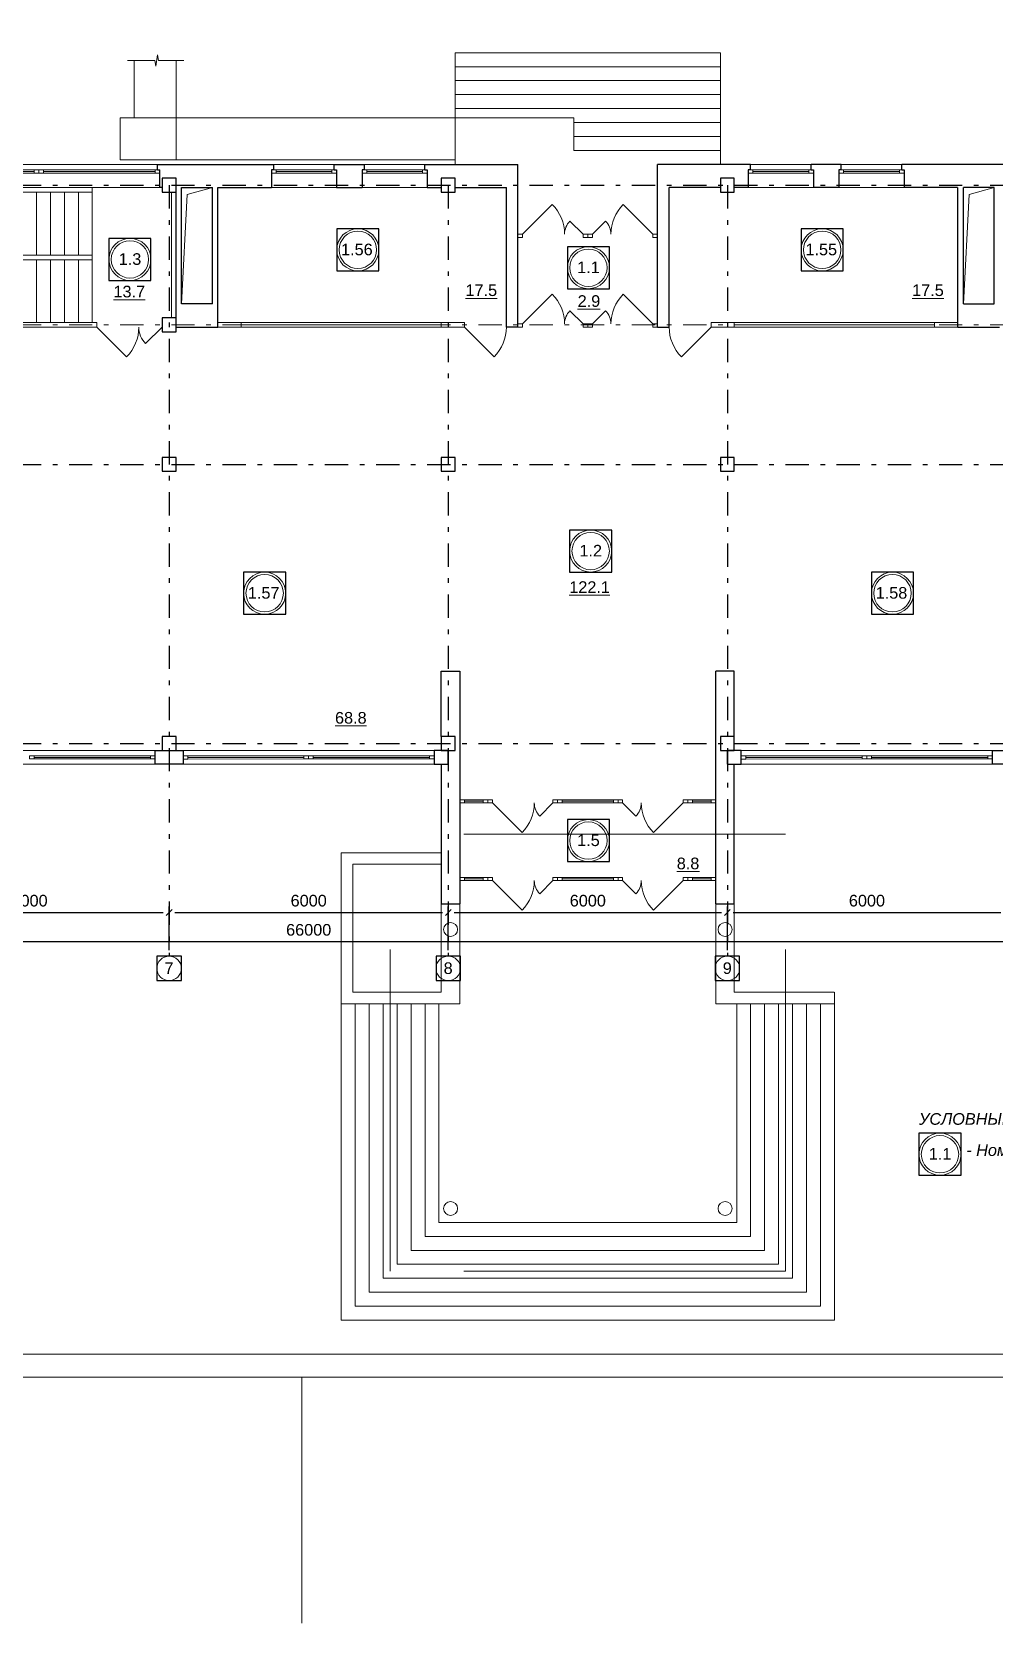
# Model space of a CAD drawing. Header units: metres. Extents: x -5 to 574, y -5 to 79.
# Drawn here: x 323.89 to 344.57, y -5.29 to 28.93 of the extents above; entities that cross this region are included whole.
import ezdxf
from ezdxf.enums import TextEntityAlignment as Align

# ---------------------------------------------------------------- set-up
doc = ezdxf.new("R2010")
doc.units = ezdxf.units.M
doc.header["$MEASUREMENT"] = 0
doc.linetypes.add('( Dashdot )', pattern=[1.001, 0.5, -0.25, 0.001, -0.25])
doc.linetypes.add('DGN Style 3', pattern=[9.681301, 6.915215, -2.766086])
doc.layers.get('DEFPOINTS').update_dxf_attribs({"lineweight": 0})
doc.layers.add('Level 50', color=7, linetype='Continuous', lineweight=0)
doc.layers.add('YOLO_TABLE', color=1, linetype='Continuous')
doc.styles.add('Arial', font='ariali.ttf')
doc.styles.add('Standard_0', font='arial.ttf')
doc.styles.add('Style-Arial', font='arial.ttf')
doc.dimstyles.get("Standard").update_dxf_attribs({"dimtxt": 0.00018, "dimasz": 0.00018, "dimexe": 0.0002, "dimexo": 0.0625, "dimgap": 9e-05, "dimtad": 0, "dimtih": 1, "dimtoh": 1, "dimdec": 4, "dimlfac": 1000, "dimzin": 0, "dimdsep": 46, "dimtxsty": 'Standard_0', "dimcen": 9e-05, "dimadec": 0, "dimazin": 0, "dimtfac": 1, "dimtdec": 4, "dimtofl": 0, "dimtmove": 0, "dimatfit": 0, "dimfxl": 0.01, "dimfxlon": 1, "dimtolj": 1, "dimtzin": 0, "dimarcsym": 0})

# ---------------------------------------------------------------- blocks, each defined once
blk = doc.blocks.new('*U29')
at = {"color": 7, "linetype": 'Continuous', "lineweight": 0}
blk.add_line((0, -34.987), (0, -29.7), dxfattribs=at)
at = {"color": 7, "linetype": 'Continuous', "lineweight": 0, "flags": 128}
blk.add_lwpolyline([(42.05, 29.7), (42.05, -29.7), (-42.05, -29.7), (-42.05, 29.7), (42.05, 29.7)], close=True, dxfattribs=at)
at = {"layer": 'Level 50', "color": 7, "linetype": 'Continuous', "lineweight": 13}
blk.add_line((41.55, -29.2), (-41.25, -29.2), dxfattribs=at)
blk = doc.blocks.new('_Oblique-1')
at = {"color": 0, "linetype": 'ByBlock', "lineweight": -2}
blk.add_line((0.5, 0.5), (-0.5, -0.5), dxfattribs=at)
blk = doc.blocks.new('*D254')
at = {"color": 0, "linetype": 'Continuous', "lineweight": -2, "transparency": 16777216}
for p, q in [((296.837, 9.181), (296.837, 9.491)), ((296.962, 9.366), (362.712, 9.366)), ((362.837, 9.181), (362.837, 9.491))]:
    blk.add_line(p, q, dxfattribs=at)
at = {"layer": 'DEFPOINTS', "color": 0, "linetype": 'Continuous', "lineweight": 0, "transparency": 16777216}
for p in [(362.837, 9.366), (296.837, 9.056), (362.837, 9.056)]:
    blk.add_point(p, dxfattribs=at)
at = {"color": 0, "linetype": 'Continuous', "lineweight": -2, "transparency": 16777216, "xscale": 0.125, "yscale": 0.125, "zscale": 0.125, "rotation": 180}
blk.add_blockref('_Oblique-1', (296.837, 9.366), dxfattribs=at)
at = {"color": 0, "linetype": 'Continuous', "lineweight": -2, "transparency": 16777216, "xscale": 0.125, "yscale": 0.125, "zscale": 0.125}
blk.add_blockref('_Oblique-1', (362.837, 9.366), dxfattribs=at)
at = {"color": 0, "linetype": 'Continuous', "lineweight": 0, "transparency": 16777216, "insert": (329.837, 9.619), "char_height": 0.25, "attachment_point": 5, "style": 'Style-Arial'}
blk.add_mtext('\\A1;66000', dxfattribs=at)
blk = doc.blocks.new('*D605')
at = {"color": 0, "linetype": 'Continuous', "lineweight": -2, "transparency": 16777216}
for p, q in [((320.837, 9.181), (320.837, 10.119)), ((320.962, 9.994), (326.712, 9.994)), ((326.837, 9.181), (326.837, 10.119))]:
    blk.add_line(p, q, dxfattribs=at)
at = {"layer": 'DEFPOINTS', "color": 0, "linetype": 'Continuous', "lineweight": 0, "transparency": 16777216}
for p in [(326.837, 9.994), (320.837, 9.056), (326.837, 9.056)]:
    blk.add_point(p, dxfattribs=at)
at = {"color": 0, "linetype": 'Continuous', "lineweight": -2, "transparency": 16777216, "xscale": 0.125, "yscale": 0.125, "zscale": 0.125, "rotation": 180}
blk.add_blockref('_Oblique-1', (320.837, 9.994), dxfattribs=at)
at = {"color": 0, "linetype": 'Continuous', "lineweight": -2, "transparency": 16777216, "xscale": 0.125, "yscale": 0.125, "zscale": 0.125}
blk.add_blockref('_Oblique-1', (326.837, 9.994), dxfattribs=at)
at = {"color": 0, "linetype": 'Continuous', "lineweight": 0, "transparency": 16777216, "insert": (323.837, 10.246), "char_height": 0.25, "attachment_point": 5, "style": 'Style-Arial'}
blk.add_mtext('\\A1;6000', dxfattribs=at)
blk = doc.blocks.new('*D606')
at = {"color": 0, "linetype": 'Continuous', "lineweight": -2, "transparency": 16777216}
for p, q in [((326.837, 9.181), (326.837, 10.119)), ((326.962, 9.994), (332.712, 9.994)), ((332.837, 9.181), (332.837, 10.119))]:
    blk.add_line(p, q, dxfattribs=at)
at = {"layer": 'DEFPOINTS', "color": 0, "linetype": 'Continuous', "lineweight": 0, "transparency": 16777216}
for p in [(332.837, 9.994), (326.837, 9.056), (332.837, 9.056)]:
    blk.add_point(p, dxfattribs=at)
at = {"color": 0, "linetype": 'Continuous', "lineweight": -2, "transparency": 16777216, "xscale": 0.125, "yscale": 0.125, "zscale": 0.125, "rotation": 180}
blk.add_blockref('_Oblique-1', (326.837, 9.994), dxfattribs=at)
at = {"color": 0, "linetype": 'Continuous', "lineweight": -2, "transparency": 16777216, "xscale": 0.125, "yscale": 0.125, "zscale": 0.125}
blk.add_blockref('_Oblique-1', (332.837, 9.994), dxfattribs=at)
at = {"color": 0, "linetype": 'Continuous', "lineweight": 0, "transparency": 16777216, "insert": (329.837, 10.246), "char_height": 0.25, "attachment_point": 5, "style": 'Style-Arial'}
blk.add_mtext('\\A1;6000', dxfattribs=at)
blk = doc.blocks.new('*D607')
at = {"color": 0, "linetype": 'Continuous', "lineweight": -2, "transparency": 16777216}
for p, q in [((332.837, 9.181), (332.837, 10.119)), ((332.962, 9.994), (338.712, 9.994)), ((338.837, 9.181), (338.837, 10.119))]:
    blk.add_line(p, q, dxfattribs=at)
at = {"layer": 'DEFPOINTS', "color": 0, "linetype": 'Continuous', "lineweight": 0, "transparency": 16777216}
for p in [(338.837, 9.994), (332.837, 9.056), (338.837, 9.056)]:
    blk.add_point(p, dxfattribs=at)
at = {"color": 0, "linetype": 'Continuous', "lineweight": -2, "transparency": 16777216, "xscale": 0.125, "yscale": 0.125, "zscale": 0.125, "rotation": 180}
blk.add_blockref('_Oblique-1', (332.837, 9.994), dxfattribs=at)
at = {"color": 0, "linetype": 'Continuous', "lineweight": -2, "transparency": 16777216, "xscale": 0.125, "yscale": 0.125, "zscale": 0.125}
blk.add_blockref('_Oblique-1', (338.837, 9.994), dxfattribs=at)
at = {"color": 0, "linetype": 'Continuous', "lineweight": 0, "transparency": 16777216, "insert": (335.837, 10.246), "char_height": 0.25, "attachment_point": 5, "style": 'Style-Arial'}
blk.add_mtext('\\A1;6000', dxfattribs=at)
blk = doc.blocks.new('*D608')
at = {"color": 0, "linetype": 'Continuous', "lineweight": -2, "transparency": 16777216}
for p, q in [((338.837, 9.181), (338.837, 10.119)), ((338.962, 9.994), (344.712, 9.994)), ((344.837, 9.181), (344.837, 10.119))]:
    blk.add_line(p, q, dxfattribs=at)
at = {"layer": 'DEFPOINTS', "color": 0, "linetype": 'Continuous', "lineweight": 0, "transparency": 16777216}
for p in [(344.837, 9.994), (338.837, 9.056), (344.837, 9.056)]:
    blk.add_point(p, dxfattribs=at)
at = {"color": 0, "linetype": 'Continuous', "lineweight": -2, "transparency": 16777216, "xscale": 0.125, "yscale": 0.125, "zscale": 0.125, "rotation": 180}
blk.add_blockref('_Oblique-1', (338.837, 9.994), dxfattribs=at)
at = {"color": 0, "linetype": 'Continuous', "lineweight": -2, "transparency": 16777216, "xscale": 0.125, "yscale": 0.125, "zscale": 0.125}
blk.add_blockref('_Oblique-1', (344.837, 9.994), dxfattribs=at)
at = {"color": 0, "linetype": 'Continuous', "lineweight": 0, "transparency": 16777216, "insert": (341.837, 10.246), "char_height": 0.25, "attachment_point": 5, "style": 'Style-Arial'}
blk.add_mtext('\\A1;6000', dxfattribs=at)

msp = doc.modelspace()

# ---------------------------------------------------------------- linework, layer by layer
at = {"color": 7, "linetype": 'Continuous', "lineweight": 13}
for p, q in [((332.98588385, 26.07893372), (332.98588385, 28.47893372)), ((332.98588385, 28.47893372), (338.68588385, 28.47893372)), ((338.68588385, 26.07893372), (338.68588385, 28.47893372)), ((335.53588385, 26.37893372), (338.68588385, 26.37893372)), ((325.18588385, 22.67893372), (325.18588385, 25.57893372)), ((325.18588385, 25.57893372), (326.63588385, 25.57893372)), ((334.43588385, 24.57893372), (335.07288312, 25.21593299)), ((335.73588385, 24.57893372), (335.4536443, 24.86117326)), ((325.18588385, 24.12893372), (323.98588385, 24.12893372)), ((334.43588385, 22.64893372), (335.07288312, 23.28593299)), ((335.73588385, 22.64893372), (335.4536443, 22.93117326)), ((327.88588385, 22.67893372), (328.38588385, 22.67893372)), ((328.38588385, 22.57893372), (328.38588385, 22.67893372)), ((332.68588385, 22.57893372), (332.68588385, 22.67893372)), ((332.68588385, 22.67893372), (333.18588385, 22.67893372)), ((333.18588385, 22.57893372), (333.18588385, 22.67893372)), ((338.48588385, 22.67893372), (338.98588385, 22.67893372)), ((338.48588385, 22.57893372), (338.48588385, 22.67893372)), ((338.98588385, 22.57893372), (338.98588385, 22.67893372)), ((343.28588385, 22.57893372), (343.28588385, 22.67893372)), ((343.28588385, 22.67893372), (343.78905968, 22.67893372)), ((328.38588385, 22.57893372), (327.88588385, 22.57893372)), ((333.18588385, 22.57893372), (332.68588385, 22.57893372)), ((338.48588385, 22.57893372), (337.84948775, 21.94253762)), ((338.48588385, 22.57893372), (338.98588385, 22.57893372)), ((343.28588385, 22.57893372), (343.78905968, 22.57893372)), ((336.58588385, 12.34893372), (336.86872656, 12.06609101)), ((337.88588385, 12.34893372), (337.24948775, 11.71253762)), ((330.53747176, 11.27893372), (330.53747176, 1.22893372)), ((330.53747176, 11.27893372), (332.68588385, 11.27893372)), ((330.78747176, 11.02893372), (332.68588385, 11.02893372)), ((330.78747176, 11.02893372), (330.78747176, 8.27893372)), ((336.58588385, 10.67893372), (336.86872656, 10.39609101)), ((337.88588385, 10.67893372), (337.24948775, 10.04253762)), ((332.68588385, 10.17893372), (332.68588385, 8.27893372)), ((333.08588385, 10.17893372), (333.08588385, 8.02893372)), ((338.58588385, 10.17893372), (338.58588385, 8.02893372)), ((338.98588385, 10.17893372), (338.98588385, 8.27893372)), ((330.78747176, 8.27893372), (332.68588385, 8.27893372)), ((338.98588385, 8.27893372), (341.13429594, 8.27893372)), ((341.13747176, 8.27893372), (341.13747176, 1.22893372)), ((330.53747176, 8.02893372), (333.08588385, 8.02893372)), ((332.63747176, 8.02893372), (332.63747176, 3.32893372)), ((338.58588385, 8.02893372), (341.13747176, 8.02893372)), ((339.03747176, 8.02893372), (339.03747176, 3.32893372)), ((332.63747176, 3.32893372), (339.03747176, 3.32893372)), ((330.53747176, 1.22893372), (341.13747176, 1.22893372))]:
    msp.add_line(p, q, dxfattribs=at)
at = {"color": 7, "linetype": 'Continuous', "lineweight": 0}
for p, q in [((332.98588385, 28.17893372), (338.68588385, 28.17893372)), ((332.98588385, 27.87893372), (338.68588385, 27.87893372)), ((332.98588385, 27.57893372), (338.68588385, 27.57893372)), ((332.98588385, 27.27893372), (338.68588385, 27.27893372)), ((335.53588385, 26.97893372), (338.68588385, 26.97893372)), ((335.53588385, 26.67893372), (338.68588385, 26.67893372)), ((326.58588385, 26.07893372), (321.38588385, 26.07893372)), ((329.08588385, 26.07893372), (330.38588385, 26.07893372)), ((331.03588385, 26.07893372), (332.33588385, 26.07893372)), ((340.63588385, 26.07893372), (339.33588385, 26.07893372)), ((342.58588385, 26.07893372), (341.28588385, 26.07893372)), ((321.43588385, 25.92393372), (323.93588385, 25.92393372)), ((324.13588385, 25.92393372), (326.53588385, 25.92393372)), ((329.13588385, 25.92393372), (330.33588385, 25.92393372)), ((331.08588385, 25.92393372), (332.28588385, 25.92393372)), ((340.58588385, 25.92393372), (339.38588385, 25.92393372)), ((342.53588385, 25.92393372), (341.33588385, 25.92393372)), ((326.63588385, 25.57893372), (321.33588385, 25.57893372)), ((323.98588385, 24.12893372), (323.98588385, 25.47893372)), ((324.28588385, 24.12893372), (324.28588385, 25.47893372)), ((324.58588385, 24.12893372), (324.58588385, 25.47893372)), ((324.88588385, 24.12893372), (324.88588385, 25.47893372)), ((329.03588385, 25.57893372), (330.43588385, 25.57893372)), ((330.98588385, 25.57893372), (332.38588385, 25.57893372)), ((340.68588385, 25.57893372), (339.28588385, 25.57893372)), ((342.63588385, 25.57893372), (341.23588385, 25.57893372)), ((323.98588385, 22.67893372), (323.98588385, 24.02893372)), ((324.28588385, 22.67893372), (324.28588385, 24.02893372)), ((324.58588385, 22.67893372), (324.58588385, 24.02893372)), ((324.88588385, 22.67893372), (324.88588385, 24.02893372)), ((328.38588385, 22.62893372), (332.68588385, 22.62893372)), ((343.28588385, 22.62893372), (338.98588385, 22.62893372)), ((326.43588385, 13.32893372), (323.93588385, 13.32893372)), ((329.73588385, 13.32893372), (327.23591457, 13.32673921)), ((332.43588385, 13.32893372), (329.93588385, 13.32893372)), ((341.73588385, 13.32893372), (339.23591457, 13.32673921)), ((344.43588385, 13.32893372), (341.93588385, 13.32893372)), ((333.58588385, 12.38393372), (333.18588385, 12.38393372)), ((336.38588385, 12.38393372), (335.28588385, 12.38393372)), ((338.48588385, 12.38393372), (338.08588385, 12.38393372)), ((333.18588385, 10.71393372), (333.58588385, 10.71393372)), ((336.38588385, 10.74893372), (335.28588385, 10.74893372)), ((335.28588385, 10.71393372), (336.38588385, 10.71393372)), ((335.28588385, 10.67893372), (336.38588385, 10.67893372)), ((338.08588385, 10.71393372), (338.48588385, 10.71393372))]:
    msp.add_line(p, q, dxfattribs=at)
at = {"color": 7, "linetype": 'Continuous', "lineweight": 30}
for p, q in [((326.58588385, 26.07893372), (329.08588385, 26.07893372)), ((326.58588385, 25.95893372), (326.58588385, 26.07893372)), ((329.08588385, 25.95893372), (329.08588385, 26.07893372)), ((330.38588385, 25.95893372), (330.38588385, 26.07893372)), ((330.38588385, 26.07893372), (331.03588385, 26.07893372)), ((331.03588385, 25.95893372), (331.03588385, 26.07893372)), ((332.33588385, 25.95893372), (332.33588385, 26.07893372)), ((332.33588385, 26.07893372), (334.33588385, 26.07893372)), ((334.33588385, 22.57893372), (334.33588385, 26.07893372)), ((339.33588385, 26.07893372), (337.33588385, 26.07893372)), ((337.33588385, 22.57893372), (337.33588385, 26.07893372)), ((339.33588385, 25.95893372), (339.33588385, 26.07893372)), ((340.63588385, 25.95893372), (340.63588385, 26.07893372)), ((341.28588385, 26.07893372), (340.63588385, 26.07893372)), ((341.28588385, 25.95893372), (341.28588385, 26.07893372)), ((345.08905968, 26.07893372), (342.58588385, 26.07893372)), ((342.58588385, 25.95893372), (342.58588385, 26.07893372)), ((326.58588385, 25.95893372), (326.63588385, 25.95893372)), ((326.63588385, 25.57893372), (326.63588385, 25.95893372)), ((329.08588385, 25.95893372), (329.03588385, 25.95893372)), ((329.03588385, 25.95893372), (329.03588385, 25.57893372)), ((330.38588385, 25.95893372), (330.43588385, 25.95893372)), ((330.43588385, 25.95893372), (330.43588385, 25.57893372)), ((331.03588385, 25.95893372), (330.98588385, 25.95893372)), ((330.98588385, 25.95893372), (330.98588385, 25.57893372)), ((332.33588385, 25.95893372), (332.38588385, 25.95893372)), ((332.38588385, 25.95893372), (332.38588385, 25.57893372)), ((339.33588385, 25.95893372), (339.28588385, 25.95893372)), ((339.28588385, 25.95893372), (339.28588385, 25.57893372)), ((340.63588385, 25.95893372), (340.68588385, 25.95893372)), ((340.68588385, 25.95893372), (340.68588385, 25.57893372)), ((341.28588385, 25.95893372), (341.23588385, 25.95893372)), ((341.23588385, 25.95893372), (341.23588385, 25.57893372)), ((342.58588385, 25.95893372), (342.63588385, 25.95893372)), ((342.63588385, 25.95893372), (342.63588385, 25.57893372)), ((326.68588385, 25.57893372), (326.63588385, 25.57893372)), ((326.98588385, 22.77893372), (326.98588385, 25.47893372)), ((327.10588385, 25.57893372), (327.76588385, 25.57893372)), ((327.10588385, 23.07893372), (327.10588385, 25.57893372)), ((327.76588385, 23.07893372), (327.76588385, 25.57893372)), ((327.88588385, 22.57893372), (327.88588385, 25.57893372)), ((327.88588385, 25.57893372), (329.03588385, 25.57893372)), ((330.43588385, 25.57893372), (330.98588385, 25.57893372)), ((332.38588385, 25.57893372), (332.68588385, 25.57893372)), ((332.98588385, 25.57893372), (334.08588385, 25.57893372)), ((334.08588385, 22.57893372), (334.08588385, 25.57893372)), ((338.68588385, 25.57893372), (337.58588385, 25.57893372)), ((337.58588385, 22.57893372), (337.58588385, 25.57893372)), ((339.28588385, 25.57893372), (338.98588385, 25.57893372)), ((341.23588385, 25.57893372), (340.68588385, 25.57893372)), ((343.78588385, 25.57893372), (342.63588385, 25.57893372)), ((343.78905968, 22.57893372), (343.78905968, 25.57893372)), ((343.90905968, 23.07893372), (343.90905968, 25.57893372)), ((344.56905968, 25.57893372), (343.90905968, 25.57893372)), ((344.56905968, 23.07893372), (344.56905968, 25.57893372)), ((327.76588385, 23.07893372), (327.10588385, 23.07893372)), ((343.90905968, 23.07893372), (344.56905968, 23.07893372)), ((326.98588385, 22.57893372), (327.88588385, 22.57893372)), ((334.33588385, 22.57893372), (334.08588385, 22.57893372)), ((337.33588385, 22.57893372), (337.58588385, 22.57893372)), ((343.78905968, 22.57893372), (344.68905968, 22.57893372)), ((332.68588385, 13.77893372), (332.68588385, 15.17893372)), ((332.68588385, 15.17893372), (333.08588385, 15.17893372)), ((333.08588385, 15.17893372), (333.08588385, 10.17893372)), ((338.98588385, 15.17893372), (338.58588385, 15.17893372)), ((338.58588385, 10.17893372), (338.58588385, 15.17893372)), ((338.98588385, 13.77893372), (338.98588385, 15.17893372)), ((332.68588385, 13.17893372), (332.68588385, 10.17893372)), ((338.98588385, 10.17893372), (338.98588385, 13.17893372)), ((332.68588385, 10.17893372), (333.08588385, 10.17893372)), ((338.58588385, 10.17893372), (338.98588385, 10.17893372))]:
    msp.add_line(p, q, dxfattribs=at)
at = {"color": 1, "linetype": '( Dashdot )'}
for p, q in [((293.88588385, 25.62893372), (365.78588385, 25.62893372)), ((326.83747176, 25.62893372), (326.83747176, 9.05551876)), ((332.83747176, 25.62893372), (332.83747176, 9.05551876)), ((338.83747176, 25.62893372), (338.83747176, 9.05551876)), ((293.88588385, 19.62893372), (365.78588385, 19.62893372)), ((293.88588385, 13.62893372), (365.78588385, 13.62893372))]:
    msp.add_line(p, q, dxfattribs=at)
at = {"color": 7, "linetype": 'Continuous', "lineweight": 13, "extrusion": (0, 0, -1)}
for p, q in [((337.23588385, 24.57893372), (336.59888458, 25.21593299)), ((335.93588385, 24.57893372), (336.2181234, 24.86117326)), ((337.23588385, 22.64893372), (336.59888458, 23.28593299)), ((335.93588385, 22.64893372), (336.2181234, 22.93117326)), ((333.18588385, 22.57893372), (333.82227995, 21.94253762)), ((333.78588385, 12.34893372), (334.42227995, 11.71253762)), ((335.08588385, 12.34893372), (334.80304114, 12.06609101)), ((333.78588385, 10.67893372), (334.42227995, 10.04253762)), ((335.08588385, 10.67893372), (334.80304114, 10.39609101))]:
    msp.add_line(p, q, dxfattribs=at)
at = {"color": 7, "linetype": 'DGN Style 3', "lineweight": 0}
msp.add_line((323.98588385, 24.12893372), (322.18588385, 24.12893372), dxfattribs=at)
at = {"color": 1, "linetype": '( Dashdot )', "lineweight": 0}
msp.add_line((293.88588385, 22.62893372), (365.78588385, 22.62893372), dxfattribs=at)
at = {"color": 7, "lineweight": 13, "extrusion": (0, 0, -1)}
for p, q in [((325.28588385, 22.57893372), (325.92227995, 21.94253762)), ((326.68588385, 22.57893372), (326.33233046, 22.22538033))]:
    msp.add_line(p, q, dxfattribs=at)
at = {"color": 7, "linetype": 'DGN Style 3', "lineweight": 13}
for p, q in [((340.08747176, 11.67893372), (331.58747176, 11.67893372)), ((331.58747176, 2.27893372), (331.58747176, 11.67893372)), ((340.08747176, 2.27893372), (340.08747176, 11.67893372)), ((340.08747176, 2.27893372), (331.58747176, 2.27893372))]:
    msp.add_line(p, q, dxfattribs=at)
at = {"color": 7, "linetype": 'Continuous', "lineweight": 0, "flags": 128}
for points in [[(325.94039897, 28.31067356), (326.52831471, 28.31067356), (326.55004886, 28.18942003), (326.58824564, 28.43192709), (326.60997978, 28.31067356), (327.1516094, 28.31067356)], [(330.83747176, 8.02893372), (330.83747176, 1.52893372), (340.83747176, 1.52893372), (340.83747176, 8.02893372)], [(331.13747176, 8.02893372), (331.13747176, 1.82893372), (340.53747176, 1.82893372), (340.53747176, 8.02893372)], [(331.43747176, 8.02893372), (331.43747176, 2.12893372), (340.23747176, 2.12893372), (340.23747176, 8.02893372)], [(331.73747176, 8.02893372), (331.73747176, 2.42893372), (339.93747176, 2.42893372), (339.93747176, 8.02893372)], [(332.03747176, 8.02893372), (332.03747176, 2.72893372), (339.63747176, 2.72893372), (339.63747176, 8.02893372)], [(332.33747176, 8.02893372), (332.33747176, 3.02893372), (339.33747176, 3.02893372), (339.33747176, 8.02893372)]]:
    msp.add_lwpolyline(points, dxfattribs=at)
at = {"color": 7, "linetype": 'Continuous', "lineweight": 13, "flags": 128}
for points in [[(326.98588385, 28.31067356), (326.98588385, 27.07893372), (326.08588385, 27.07893372), (326.08588385, 28.31067356)], [(332.98588385, 27.07893372), (335.53588385, 27.07893372), (335.53588385, 26.37893372)], [(325.18588385, 25.47893372), (323.38588385, 25.47893372)], [(327.76588385, 25.57893372), (327.22764393, 25.43062247), (327.10588385, 23.07893372)], [(344.56905968, 25.57893372), (344.03081975, 25.43062247), (343.90905968, 23.07893372)], [(325.18588385, 24.02893372), (323.68588385, 24.02893372)], [(325.28588385, 22.67893372), (320.98588385, 22.67893372), (320.98588385, 22.57893372), (325.28588385, 22.57893372)], [(325.28588385, 22.67893372), (325.28588385, 22.57893372)]]:
    msp.add_lwpolyline(points, dxfattribs=at)
for points in [[(326.98588385, 27.07893372), (326.98588385, 26.17893372), (325.78588385, 26.17893372), (325.78588385, 27.07893372), (326.98588385, 27.07893372)], [(332.98588385, 27.07893372), (332.98588385, 26.17893372), (326.98588385, 26.17893372), (326.98588385, 27.07893372), (332.98588385, 27.07893372)], [(324.03588385, 25.88893372), (323.93588385, 25.88893372), (323.93588385, 25.95893372), (324.03588385, 25.95893372), (324.03588385, 25.88893372)], [(324.13588385, 25.88893372), (324.03588385, 25.88893372), (324.03588385, 25.95893372), (324.13588385, 25.95893372), (324.13588385, 25.88893372)], [(326.63588385, 25.88893372), (326.53588385, 25.88893372), (326.53588385, 25.95893372), (326.63588385, 25.95893372), (326.63588385, 25.88893372)], [(329.13588385, 25.88893372), (329.03588385, 25.88893372), (329.03588385, 25.95893372), (329.13588385, 25.95893372), (329.13588385, 25.88893372)], [(330.43588385, 25.88893372), (330.33588385, 25.88893372), (330.33588385, 25.95893372), (330.43588385, 25.95893372), (330.43588385, 25.88893372)], [(331.08588385, 25.88893372), (330.98588385, 25.88893372), (330.98588385, 25.95893372), (331.08588385, 25.95893372), (331.08588385, 25.88893372)], [(332.38588385, 25.88893372), (332.28588385, 25.88893372), (332.28588385, 25.95893372), (332.38588385, 25.95893372), (332.38588385, 25.88893372)], [(339.28588385, 25.88893372), (339.38588385, 25.88893372), (339.38588385, 25.95893372), (339.28588385, 25.95893372), (339.28588385, 25.88893372)], [(340.58588385, 25.88893372), (340.68588385, 25.88893372), (340.68588385, 25.95893372), (340.58588385, 25.95893372), (340.58588385, 25.88893372)], [(341.23588385, 25.88893372), (341.33588385, 25.88893372), (341.33588385, 25.95893372), (341.23588385, 25.95893372), (341.23588385, 25.88893372)], [(342.53588385, 25.88893372), (342.63588385, 25.88893372), (342.63588385, 25.95893372), (342.53588385, 25.95893372), (342.53588385, 25.88893372)], [(326.98588385, 25.47893372), (326.98588385, 22.77893372), (326.88588385, 22.77893372), (326.88588385, 25.47893372), (326.98588385, 25.47893372)], [(334.43588385, 24.50893372), (334.33588385, 24.50893372), (334.33588385, 24.57893372), (334.43588385, 24.57893372), (334.43588385, 24.50893372)], [(335.83588385, 24.50893372), (335.73588385, 24.50893372), (335.73588385, 24.57893372), (335.83588385, 24.57893372), (335.83588385, 24.50893372)], [(335.93588385, 24.50893372), (335.83588385, 24.50893372), (335.83588385, 24.57893372), (335.93588385, 24.57893372), (335.93588385, 24.50893372)], [(337.33588385, 24.50893372), (337.23588385, 24.50893372), (337.23588385, 24.57893372), (337.33588385, 24.57893372), (337.33588385, 24.50893372)], [(334.43588385, 22.57893372), (334.33588385, 22.57893372), (334.33588385, 22.64893372), (334.43588385, 22.64893372), (334.43588385, 22.57893372)], [(335.83588385, 22.57893372), (335.73588385, 22.57893372), (335.73588385, 22.64893372), (335.83588385, 22.64893372), (335.83588385, 22.57893372)], [(335.93588385, 22.57893372), (335.83588385, 22.57893372), (335.83588385, 22.64893372), (335.93588385, 22.64893372), (335.93588385, 22.57893372)], [(337.33588385, 22.57893372), (337.23588385, 22.57893372), (337.23588385, 22.64893372), (337.33588385, 22.64893372), (337.33588385, 22.57893372)], [(323.83588385, 13.36393372), (323.93588385, 13.36393372), (323.93588385, 13.29393372), (323.83588385, 13.29393372), (323.83588385, 13.36393372)], [(326.43588385, 13.36393372), (326.53588385, 13.36393372), (326.53588385, 13.29393372), (326.43588385, 13.29393372), (326.43588385, 13.36393372)], [(327.13588385, 13.36173918), (327.23588385, 13.36173918), (327.23588385, 13.29173918), (327.13588385, 13.29173918), (327.13588385, 13.36173918)], [(329.73588385, 13.36393372), (329.83588385, 13.36393372), (329.83588385, 13.29393372), (329.73588385, 13.29393372), (329.73588385, 13.36393372)], [(329.83588385, 13.36393372), (329.93588385, 13.36393372), (329.93588385, 13.29393372), (329.83588385, 13.29393372), (329.83588385, 13.36393372)], [(332.43588385, 13.36393372), (332.53588385, 13.36393372), (332.53588385, 13.29393372), (332.43588385, 13.29393372), (332.43588385, 13.36393372)], [(339.13588385, 13.36173918), (339.23588385, 13.36173918), (339.23588385, 13.29173918), (339.13588385, 13.29173918), (339.13588385, 13.36173918)], [(341.73588385, 13.36393372), (341.83588385, 13.36393372), (341.83588385, 13.29393372), (341.73588385, 13.29393372), (341.73588385, 13.36393372)], [(341.83588385, 13.36393372), (341.93588385, 13.36393372), (341.93588385, 13.29393372), (341.83588385, 13.29393372), (341.83588385, 13.36393372)], [(344.43588385, 13.36393372), (344.53588385, 13.36393372), (344.53588385, 13.29393372), (344.43588385, 13.29393372), (344.43588385, 13.36393372)], [(333.08588385, 12.34893372), (333.18588385, 12.34893372), (333.18588385, 12.41893372), (333.08588385, 12.41893372), (333.08588385, 12.34893372)], [(333.58588385, 12.34893372), (333.68588385, 12.34893372), (333.68588385, 12.41893372), (333.58588385, 12.41893372), (333.58588385, 12.34893372)], [(333.68588385, 12.34893372), (333.78588385, 12.34893372), (333.78588385, 12.41893372), (333.68588385, 12.41893372), (333.68588385, 12.34893372)], [(335.08588385, 12.34893372), (335.18588385, 12.34893372), (335.18588385, 12.41893372), (335.08588385, 12.41893372), (335.08588385, 12.34893372)], [(335.18588385, 12.34893372), (335.28588385, 12.34893372), (335.28588385, 12.41893372), (335.18588385, 12.41893372), (335.18588385, 12.34893372)], [(336.48588385, 12.34893372), (336.38588385, 12.34893372), (336.38588385, 12.41893372), (336.48588385, 12.41893372), (336.48588385, 12.34893372)], [(336.58588385, 12.34893372), (336.48588385, 12.34893372), (336.48588385, 12.41893372), (336.58588385, 12.41893372), (336.58588385, 12.34893372)], [(337.98588385, 12.34893372), (337.88588385, 12.34893372), (337.88588385, 12.41893372), (337.98588385, 12.41893372), (337.98588385, 12.34893372)], [(338.08588385, 12.34893372), (337.98588385, 12.34893372), (337.98588385, 12.41893372), (338.08588385, 12.41893372), (338.08588385, 12.34893372)], [(338.58588385, 12.34893372), (338.48588385, 12.34893372), (338.48588385, 12.41893372), (338.58588385, 12.41893372), (338.58588385, 12.34893372)], [(333.08588385, 10.67893372), (333.18588385, 10.67893372), (333.18588385, 10.74893372), (333.08588385, 10.74893372), (333.08588385, 10.67893372)], [(333.58588385, 10.67893372), (333.68588385, 10.67893372), (333.68588385, 10.74893372), (333.58588385, 10.74893372), (333.58588385, 10.67893372)], [(333.68588385, 10.67893372), (333.78588385, 10.67893372), (333.78588385, 10.74893372), (333.68588385, 10.74893372), (333.68588385, 10.67893372)], [(335.08588385, 10.67893372), (335.18588385, 10.67893372), (335.18588385, 10.74893372), (335.08588385, 10.74893372), (335.08588385, 10.67893372)], [(335.18588385, 10.67893372), (335.28588385, 10.67893372), (335.28588385, 10.74893372), (335.18588385, 10.74893372), (335.18588385, 10.67893372)], [(336.48588385, 10.67893372), (336.38588385, 10.67893372), (336.38588385, 10.74893372), (336.48588385, 10.74893372), (336.48588385, 10.67893372)], [(336.58588385, 10.67893372), (336.48588385, 10.67893372), (336.48588385, 10.74893372), (336.58588385, 10.74893372), (336.58588385, 10.67893372)], [(337.98588385, 10.67893372), (337.88588385, 10.67893372), (337.88588385, 10.74893372), (337.98588385, 10.74893372), (337.98588385, 10.67893372)], [(338.08588385, 10.67893372), (337.98588385, 10.67893372), (337.98588385, 10.74893372), (338.08588385, 10.74893372), (338.08588385, 10.67893372)], [(338.58588385, 10.67893372), (338.48588385, 10.67893372), (338.48588385, 10.74893372), (338.58588385, 10.74893372), (338.58588385, 10.67893372)]]:
    msp.add_lwpolyline(points, close=True, dxfattribs=at)
at = {"color": 7, "linetype": 'Continuous', "lineweight": 0, "flags": 128}
for points in [[(326.63588385, 25.95893372), (326.63588385, 25.88893372), (321.43588385, 25.88893372), (321.43588385, 25.95893372), (326.63588385, 25.95893372)], [(329.13588385, 25.95893372), (330.33588385, 25.95893372), (330.33588385, 25.88893372), (329.13588385, 25.88893372), (329.13588385, 25.95893372)], [(331.08588385, 25.95893372), (332.28588385, 25.95893372), (332.28588385, 25.88893372), (331.08588385, 25.88893372), (331.08588385, 25.95893372)], [(340.58588385, 25.95893372), (339.38588385, 25.95893372), (339.38588385, 25.88893372), (340.58588385, 25.88893372), (340.58588385, 25.95893372)], [(342.53588385, 25.95893372), (341.33588385, 25.95893372), (341.33588385, 25.88893372), (342.53588385, 25.88893372), (342.53588385, 25.95893372)], [(332.68588385, 22.67893372), (332.68588385, 22.57893372), (328.38588385, 22.57893372), (328.38588385, 22.67893372), (332.68588385, 22.67893372)], [(338.98588385, 22.67893372), (338.98588385, 22.57893372), (343.28588385, 22.57893372), (343.28588385, 22.67893372), (338.98588385, 22.67893372)], [(321.13588385, 13.47893372), (326.53588385, 13.47893372), (326.53588385, 13.17893372), (321.13588385, 13.17893372), (321.13588385, 13.47893372)], [(323.93588385, 13.36393372), (326.43588385, 13.36393372), (326.43588385, 13.29393372), (323.93588385, 13.29393372), (323.93588385, 13.36393372)], [(327.13588385, 13.47893372), (332.53588385, 13.47893372), (332.53588385, 13.17893372), (327.13588385, 13.17893372), (327.13588385, 13.47893372)], [(327.23588385, 13.36173918), (329.73588385, 13.36393372), (329.7359453, 13.29393377), (327.2359453, 13.29173923), (327.23588385, 13.36173918)], [(329.93588385, 13.36393372), (332.43588385, 13.36393372), (332.43588385, 13.29393372), (329.93588385, 13.29393372), (329.93588385, 13.36393372)], [(339.13588385, 13.47893372), (344.53588385, 13.47893372), (344.53588385, 13.17893372), (339.13588385, 13.17893372), (339.13588385, 13.47893372)], [(339.23588385, 13.36173918), (341.73588385, 13.36393372), (341.7359453, 13.29393377), (339.2359453, 13.29173923), (339.23588385, 13.36173918)], [(341.93588385, 13.36393372), (344.43588385, 13.36393372), (344.43588385, 13.29393372), (341.93588385, 13.29393372), (341.93588385, 13.36393372)], [(333.18588385, 12.41893372), (333.58588385, 12.41893372), (333.58588385, 12.34893372), (333.18588385, 12.34893372), (333.18588385, 12.41893372)], [(335.28588385, 12.41893372), (336.38588385, 12.41893372), (336.38588385, 12.34893372), (335.28588385, 12.34893372), (335.28588385, 12.41893372)], [(338.48588385, 12.41893372), (338.08588385, 12.41893372), (338.08588385, 12.34893372), (338.48588385, 12.34893372), (338.48588385, 12.41893372)], [(333.18588385, 10.74893372), (333.58588385, 10.74893372), (333.58588385, 10.67893372), (333.18588385, 10.67893372), (333.18588385, 10.74893372)], [(338.48588385, 10.74893372), (338.08588385, 10.74893372), (338.08588385, 10.67893372), (338.48588385, 10.67893372), (338.48588385, 10.74893372)]]:
    msp.add_lwpolyline(points, close=True, dxfattribs=at)
at = {"color": 7, "linetype": 'Continuous', "lineweight": 30, "flags": 128}
for points in [[(326.68588385, 25.77893372), (326.68588385, 25.47893372), (326.98588385, 25.47893372), (326.98588385, 25.77893372), (326.68588385, 25.77893372)], [(332.68588385, 25.77893372), (332.68588385, 25.47893372), (332.98588385, 25.47893372), (332.98588385, 25.77893372), (332.68588385, 25.77893372)], [(338.68588385, 25.77893372), (338.68588385, 25.47893372), (338.98588385, 25.47893372), (338.98588385, 25.77893372), (338.68588385, 25.77893372)], [(326.68588385, 22.77893372), (326.68588385, 22.47893372), (326.98588385, 22.47893372), (326.98588385, 22.77893372), (326.68588385, 22.77893372)], [(326.68588385, 19.77893372), (326.68588385, 19.47893372), (326.98588385, 19.47893372), (326.98588385, 19.77893372), (326.68588385, 19.77893372)], [(332.68588385, 19.77893372), (332.68588385, 19.47893372), (332.98588385, 19.47893372), (332.98588385, 19.77893372), (332.68588385, 19.77893372)], [(338.68588385, 19.77893372), (338.68588385, 19.47893372), (338.98588385, 19.47893372), (338.98588385, 19.77893372), (338.68588385, 19.77893372)], [(326.68588385, 13.77893372), (326.68588385, 13.47893372), (326.98588385, 13.47893372), (326.98588385, 13.77893372), (326.68588385, 13.77893372)], [(332.68588385, 13.77893372), (332.68588385, 13.47893372), (332.98588385, 13.47893372), (332.98588385, 13.77893372), (332.68588385, 13.77893372)], [(338.68588385, 13.77893372), (338.68588385, 13.47893372), (338.98588385, 13.47893372), (338.98588385, 13.77893372), (338.68588385, 13.77893372)], [(327.13588385, 13.17893372), (326.53588385, 13.17893372), (326.53588385, 13.47893372), (327.13588385, 13.47893372), (327.13588385, 13.17893372)], [(332.53588385, 13.17893372), (332.83588385, 13.17893372), (332.83588385, 13.47893372), (332.53588385, 13.47893372), (332.53588385, 13.17893372)], [(338.83588385, 13.17893372), (339.13588385, 13.17893372), (339.13588385, 13.47893372), (338.83588385, 13.47893372), (338.83588385, 13.17893372)], [(345.13588385, 13.17893372), (344.53588385, 13.17893372), (344.53588385, 13.47893372), (345.13588385, 13.47893372), (345.13588385, 13.17893372)]]:
    msp.add_lwpolyline(points, close=True, dxfattribs=at)
at = {"color": 7, "linetype": 'Continuous', "lineweight": 13}
for centre, radius in [((330.89376362, 24.2418083), 0.45201344), ((330.89376362, 24.2418083), 0.40201344), ((340.87552108, 24.2418083), 0.45201344), ((340.87552108, 24.2418083), 0.40201344), ((325.99512856, 24.03557837), 0.45201344), ((325.99512856, 24.03557837), 0.40201344), ((335.84954357, 23.85719153), 0.45201344), ((335.84954357, 23.85719153), 0.40201344), ((335.89827971, 17.76504848), 0.45201344), ((335.89827971, 17.76504848), 0.40201344), ((328.89072138, 16.85823842), 0.45201344), ((328.89072138, 16.85823842), 0.40201344), ((342.38512076, 16.85823842), 0.45201344), ((342.38512076, 16.85823842), 0.40201344), ((335.84954357, 11.5389184), 0.45201344), ((335.84954357, 11.5389184), 0.40201344), ((332.88747176, 9.62893372), 0.15), ((338.78747176, 9.62893372), 0.15), ((326.83747176, 8.79216332), 0.26335544), ((332.83747176, 8.79216332), 0.26335544), ((338.83747176, 8.79216332), 0.26335544), ((343.40721, 4.79524232), 0.45201344), ((343.40721, 4.79524232), 0.40201344), ((332.88747176, 3.62893372), 0.15), ((338.78747176, 3.62893372), 0.15)]:
    msp.add_circle(centre, radius, dxfattribs=at)
at = {"color": 7, "linetype": 'Continuous', "lineweight": 0}
for centre, radius, start, end in [((334.43588385, 24.57893372), 0.90085301, 0, 45), ((335.73588385, 24.57893372), 0.39914699, 135, 180), ((334.43588385, 22.64893372), 0.90085301, 0, 45), ((335.73588385, 22.64893372), 0.39914699, 135, 180), ((338.48588385, 22.57893372), 0.9, 180, 225), ((336.58588385, 12.34893372), 0.4, 315, 0), ((337.88588385, 12.34893372), 0.9, 180, 225), ((336.58588385, 10.67893372), 0.4, 315, 0), ((337.88588385, 10.67893372), 0.9, 180, 225)]:
    msp.add_arc(centre, radius, start, end, dxfattribs=at)
at = {"color": 7, "linetype": 'Continuous', "lineweight": 0, "extrusion": (0, 0, -1)}
for centre, radius, start, end in [((-337.23588385, 24.57893372), 0.90085301, 0, 45), ((-335.93588385, 24.57893372), 0.39914699, 135, 180), ((-337.23588385, 22.64893372), 0.90085301, 0, 45), ((-335.93588385, 22.64893372), 0.39914699, 135, 180), ((-333.18588385, 22.57893372), 0.9, 180, 225), ((-333.78588385, 12.34893372), 0.9, 180, 225), ((-335.08588385, 12.34893372), 0.4, 315, 0), ((-333.78588385, 10.67893372), 0.9, 180, 225), ((-335.08588385, 10.67893372), 0.4, 315, 0)]:
    msp.add_arc(centre, radius, start, end, dxfattribs=at)
at = {"color": 7, "lineweight": 0, "extrusion": (0, 0, -1)}
for centre, radius, start, end in [((-325.28588385, 22.57893372), 0.9, 180, 225), ((-326.68588385, 22.57893372), 0.5, 315, 0)]:
    msp.add_arc(centre, radius, start, end, dxfattribs=at)
at = {"layer": 'YOLO_TABLE'}
for points in [[(330.44175018, 23.78979486), (331.34577706, 23.78979486), (331.34577706, 24.69382174), (330.44175018, 24.69382174)], [(340.42350763, 23.78979486), (341.32753452, 23.78979486), (341.32753452, 24.69382174), (340.42350763, 24.69382174)], [(325.54311512, 23.58356493), (326.44714201, 23.58356493), (326.44714201, 24.48759181), (325.54311512, 24.48759181)], [(335.39753013, 23.40517809), (336.30155702, 23.40517809), (336.30155702, 24.30920498), (335.39753013, 24.30920498)], [(335.44626627, 17.31303504), (336.35029315, 17.31303504), (336.35029315, 18.21706193), (335.44626627, 18.21706193)], [(328.43870794, 16.40622498), (329.34273482, 16.40622498), (329.34273482, 17.31025186), (328.43870794, 17.31025186)], [(341.93310732, 16.40622498), (342.8371342, 16.40622498), (342.8371342, 17.31025186), (341.93310732, 17.31025186)], [(335.39753013, 11.08690496), (336.30155702, 11.08690496), (336.30155702, 11.99093185), (335.39753013, 11.99093185)], [(326.57411632, 8.52880787), (327.10082721, 8.52880787), (327.10082721, 9.05551876), (326.57411632, 9.05551876)], [(332.57411632, 8.52880787), (333.10082721, 8.52880787), (333.10082721, 9.05551876), (332.57411632, 9.05551876)], [(338.57411632, 8.52880787), (339.10082721, 8.52880787), (339.10082721, 9.05551876), (338.57411632, 9.05551876)], [(342.95519656, 4.34322888), (343.85922344, 4.34322888), (343.85922344, 5.24725576), (342.95519656, 5.24725576)]]:
    msp.add_lwpolyline(points, close=True, dxfattribs=at)

# ---------------------------------------------------------------- block references
at = {"layer": 'Level 50', "color": 7, "linetype": 'Continuous', "lineweight": 13}
msp.add_blockref('*U29', (329.68745982, 29.69999445), dxfattribs=at)

# ---------------------------------------------------------------- texts
at = {"color": 7, "linetype": 'Continuous', "lineweight": 13, "style": 'Style-Arial'}
for s, p in [('1.56', (330.53308525, 24.37455794)), ('1.55', (340.5148427, 24.37455794)), ('1.3', (325.75357377, 24.168328)), ('1.1', (335.60798878, 23.98994117)), ('%%u13.7%%U', (325.6408713, 23.4689768)), ('%%u17.5%%U', (333.20761627, 23.49862716)), ('%%u2.9%%U', (335.61867457, 23.26571819)), ('%%u17.5%%U', (342.80883752, 23.49862716)), ('1.2', (335.65672492, 17.89779812)), ('%%u122.1%%U', (335.43874503, 17.11472782)), ('1.57', (328.53004301, 16.99098806)), ('1.58', (342.02444238, 16.99098806)), ('%%u68.8%%U', (330.40292134, 14.30414889)), ('1.5', (335.60798878, 11.67166804)), ('%%u8.8%%U', (337.74880029, 11.17326361)), ('1.1', (343.16565521, 4.92799196))]:
    msp.add_text(s, height=0.25, dxfattribs=at).set_placement(p, align=Align.TOP_LEFT)
at = {"color": 7, "linetype": 'Continuous', "lineweight": 30, "style": 'Style-Arial'}
for s, p in [('7', (326.73777895, 8.92142595)), ('8', (332.73777895, 8.92142595)), ('9', (338.73777895, 8.92142595))]:
    msp.add_text(s, height=0.25, dxfattribs=at).set_placement(p, align=Align.TOP_LEFT)
at = {"color": 18, "linetype": 'Continuous', "lineweight": 13, "true_color": 0x000000, "style": 'Arial'}
for s, p in [('УСЛОВНЫЕ ОБОЗНАЧЕНИЯ:', (345.39867364, 5.67857192)), ('- Номер помещения по экспликации помещений.', (347.96020115, 5.00858741))]:
    msp.add_text(s, height=0.25, dxfattribs=at).set_placement(p, align=Align.TOP_CENTER)

# ---------------------------------------------------------------- dimensions: what is measured, and where the dimension line sits
at = {"color": 5, "linetype": 'Continuous', "lineweight": 0}
for base, p1, p2, picture, middle in [((326.83747176, 9.99357046), (320.83747176, 9.05551876), (326.83747176, 9.05551876), '*D605', (323.83747176, 10.24621371)), ((332.83747176, 9.99357046), (326.83747176, 9.05551876), (332.83747176, 9.05551876), '*D606', (329.83747176, 10.24621371)), ((338.83747176, 9.99357046), (332.83747176, 9.05551876), (338.83747176, 9.05551876), '*D607', (335.83747176, 10.24621371)), ((344.83747176, 9.99357046), (338.83747176, 9.05551876), (344.83747176, 9.05551876), '*D608', (341.83747176, 10.24621371)), ((362.8374717646, 9.3664462328), (296.8374717646, 9.0555187597), (362.8374717646, 9.0555187597), '*D254', (329.8374717646, 9.6190894798))]:
    dim = msp.add_linear_dim(base=base, p1=p1, p2=p2, dimstyle='Standard', override={"dimtxt": 0.25, "dimasz": 0.125, "dimexe": 0.125, "dimexo": 0.125, "dimgap": 0.125, "dimtad": 1, "dimtih": 0, "dimtoh": 0, "dimzin": 11, "dimtxsty": 'Style-Arial', "dimblk": '_Oblique-1', "dimfxlon": 0, "dimfrac": 2, "dimtzin": 11}, dxfattribs=at)
    dim.commit()
    dim.dimension.update_dxf_attribs({"geometry": picture, "text_midpoint": middle})

doc.saveas('drawing.dxf')
